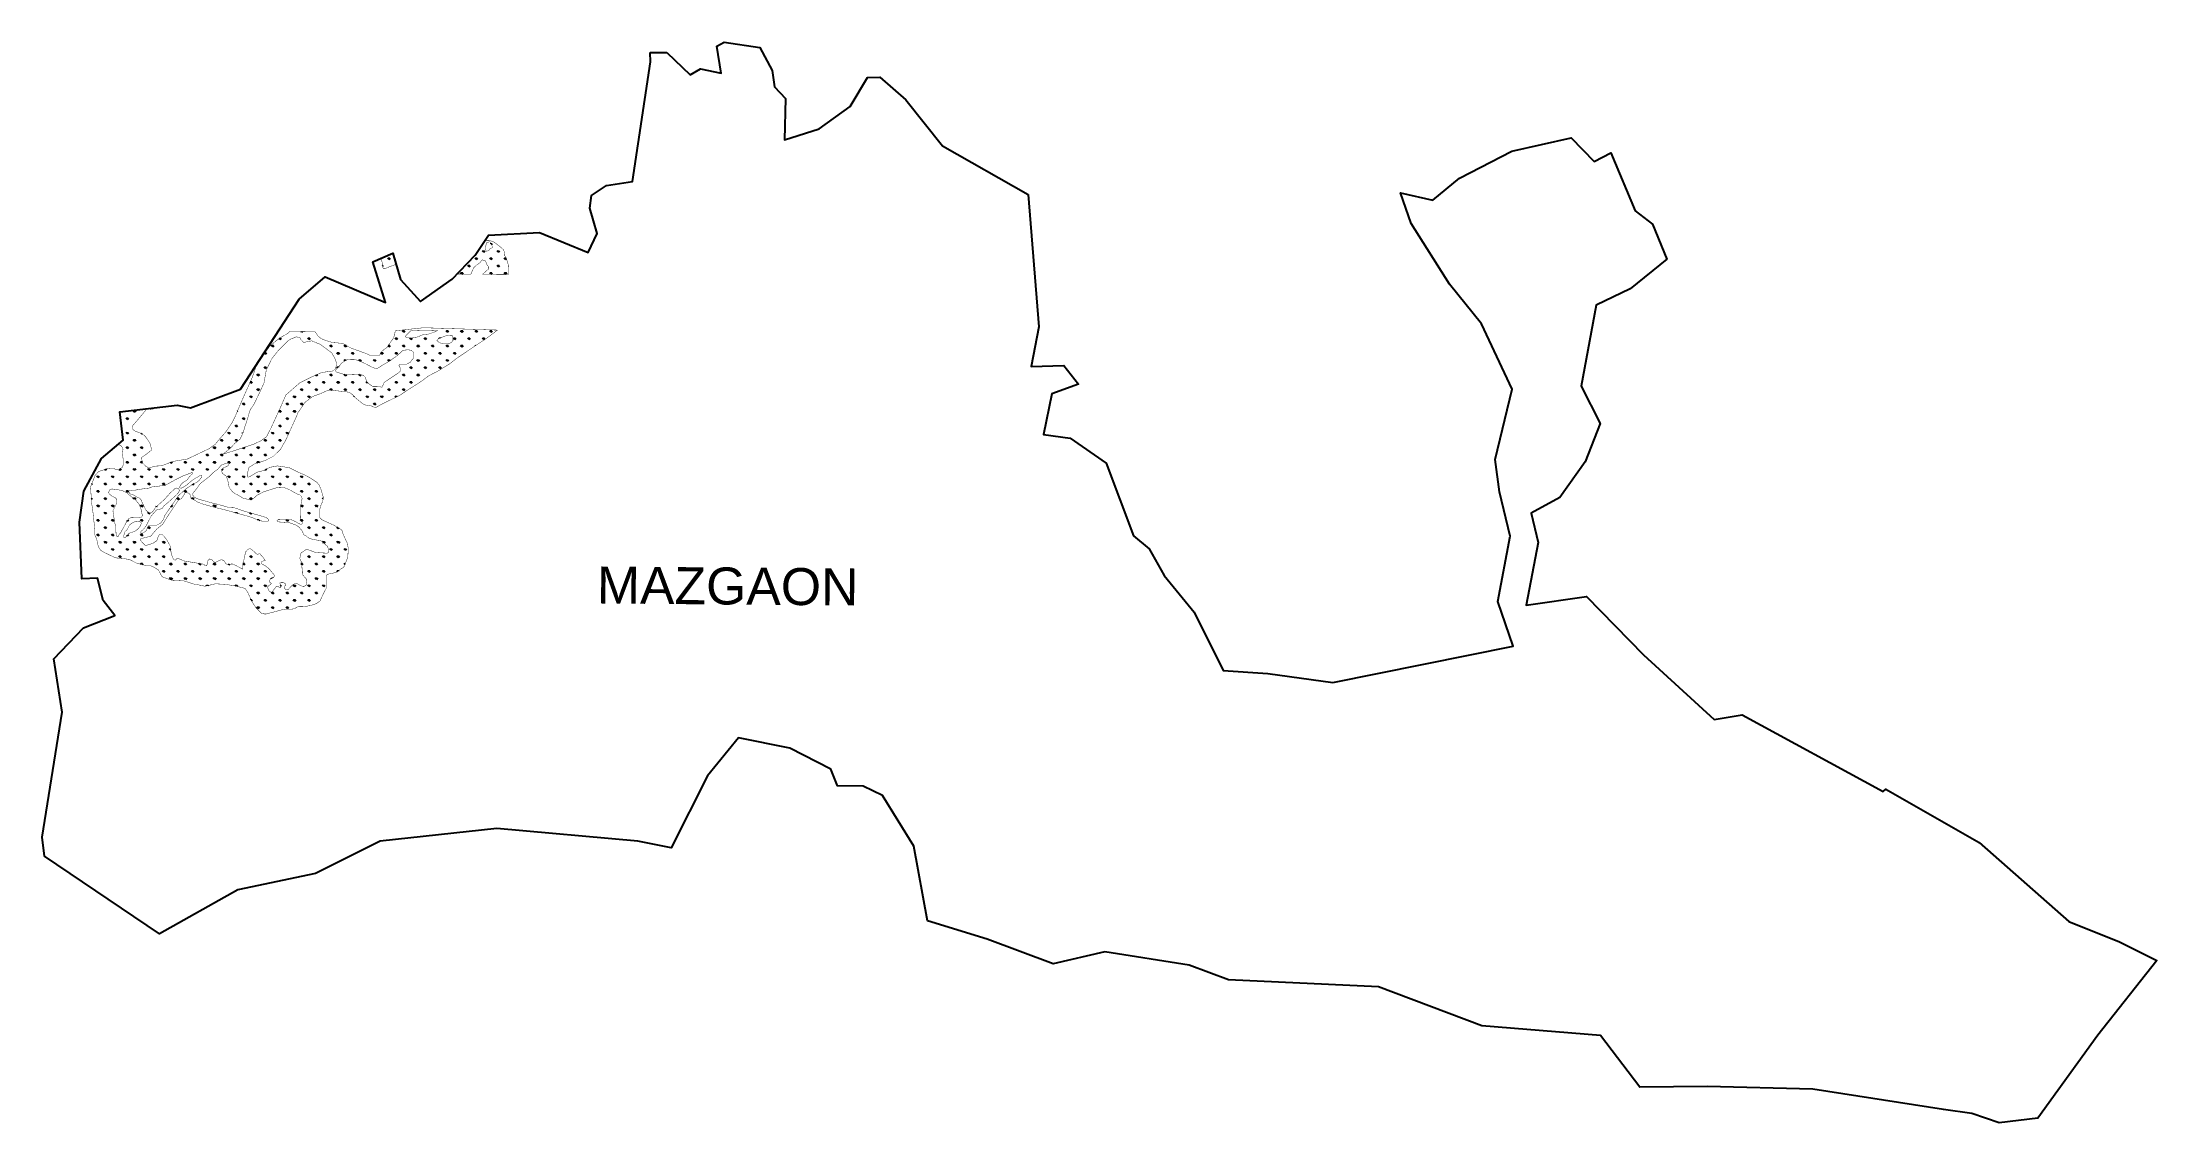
# Model space of a CAD drawing. Header units: metres. Extents: x 280800 to 286021, y 2030817 to 2033487.
import ezdxf

# ---------------------------------------------------------------- set-up
doc = ezdxf.new("R2010")
doc.units = ezdxf.units.M
for name, color, linetype in [('MANGROOVE BUFFER ZONE', 120, 'Continuous'), ('village', 3, 'Continuous'), ('VILLAGE NAME', 250, 'Continuous')]:
    doc.layers.add(name, color=color, linetype=linetype)
doc.styles.get("Standard").update_dxf_attribs({"font": 'simplex.shx'})

msp = doc.modelspace()

# ---------------------------------------------------------------- hatches: boundary and pattern name
at = {"layer": 'MANGROOVE BUFFER ZONE'}
h = msp.add_hatch(dxfattribs=at)
h.set_pattern_fill('GRASS', color=256)
h.paths.add_polyline_path([(281665.6, 2032966.5), (281637.2, 2032953.7), (281639.3, 2032942.2), (281640.8, 2032931.4), (281642.1, 2032927.6), (281646.3, 2032927.9), (281657.2, 2032932.5), (281673.2, 2032938.6), (281673.6, 2032938.9)])
h = msp.add_hatch(dxfattribs=at)
h.set_pattern_fill('GRASS', color=256)
h.paths.add_polyline_path([(281951.3, 2032921.7), (281950.9, 2032930.7), (281950.6, 2032937.5), (281948.1, 2032945.7), (281945.9, 2032953.9), (281941.6, 2032960.7), (281942, 2032965.9), (281939, 2032974.5), (281931.7, 2032981.1), (281917.9, 2032991.7), (281911.2, 2032995.8), (281903.4, 2032997), (281892.6, 2032996.9), (281869.1, 2032961.6), (281824.4, 2032914.7), (281858.4, 2032914.4), (281865.1, 2032929.9), (281873, 2032937.3), (281879.4, 2032941.2), (281882.9, 2032945.4), (281886.4, 2032949.6), (281893.8, 2032947.4), (281895.2, 2032945.1), (281896.9, 2032939.1), (281898.1, 2032937.3), (281900.3, 2032935.2), (281901.3, 2032932.5), (281901.5, 2032926.9), (281887.4, 2032914.2), (281950.3, 2032913.7), (281951, 2032914.6), (281951.3, 2032915.9)])
h.paths.add_polyline_path([(281897.7, 2032970.8), (281895.2, 2032972.7), (281894.1, 2032977.6), (281896.5, 2032991.4), (281898.8, 2032992.7), (281905.3, 2032994.4), (281907.8, 2032990.3), (281911.6, 2032982.3), (281910.9, 2032979.7), (281905.6, 2032976.7), (281903.3, 2032973.8)], flags=16)
h = msp.add_hatch(dxfattribs=at)
h.set_pattern_fill('GRASS', color=256)
h.paths.add_polyline_path([(281349.7, 2032453.6), (281370.6, 2032464.2), (281388.5, 2032481.8), (281401.7, 2032505.2), (281428.1, 2032563.5), (281431.6, 2032572.6), (281448.8, 2032597.5), (281467.2, 2032611.8), (281488.3, 2032619.6), (281502, 2032625.8), (281509.9, 2032628.1), (281557.6, 2032622.6), (281566.8, 2032616), (281572.5, 2032609.4), (281584.7, 2032599.3), (281595.1, 2032591.5), (281613, 2032588.5), (281622.2, 2032584.1), (281639.4, 2032593.6), (281681.4, 2032614.1), (281699.9, 2032626.3), (281738.1, 2032650.9), (281753.2, 2032662.5), (281768.7, 2032670.6), (281772.1, 2032671.9), (281805, 2032692), (281825.9, 2032708.2), (281899.6, 2032757.6), (281916, 2032770), (281924.2, 2032776.1), (281741.5, 2032781.9), (281671.2, 2032774.3), (281671, 2032770.7), (281669.6, 2032762.5), (281666.7, 2032756), (281658.1, 2032743.5), (281652.7, 2032734.7), (281638.7, 2032723.9), (281633.1, 2032714.4), (281629.3, 2032713.3), (281615, 2032713.3), (281608.7, 2032713.5), (281604.7, 2032716), (281596.8, 2032719.2), (281566.9, 2032729.8), (281561, 2032732.4), (281552.7, 2032736.7), (281547.2, 2032740.9), (281540.1, 2032743.1), (281529.1, 2032744.4), (281516.5, 2032745.4), (281501.8, 2032749.8), (281494.3, 2032752.7), (281488.7, 2032755), (281481.5, 2032760.6), (281473.9, 2032771.7), (281410.5, 2032772.7), (281409, 2032770.2), (281404.9, 2032767.5), (281401.4, 2032765), (281398.8, 2032763.7), (281390.5, 2032758.7), (281378.8, 2032750.9), (281361.5, 2032735.9), (281329.2, 2032689.6), (281318.1, 2032658.2), (281292.6, 2032601), (281277.1, 2032564.4), (281267.7, 2032545.5), (281251.7, 2032522.5), (281235.7, 2032504.6), (281226.5, 2032493.3), (281211.7, 2032482.9), (281180, 2032467.8), (281158.5, 2032457.6), (281144.3, 2032455.1), (281123.4, 2032451.7), (281094.6, 2032440.7), (281081.5, 2032440.1), (281075, 2032439.1), (281072.4, 2032437.9), (281065.1, 2032436.5), (281061.2, 2032436.8), (281055.6, 2032439.6), (281052.7, 2032442.8), (281047.1, 2032448.4), (281045.2, 2032461), (281061.6, 2032472.9), (281069.9, 2032480), (281068.2, 2032487.9), (281067.1, 2032492.4), (281066.3, 2032495.7), (281061.2, 2032503.5), (281054.7, 2032513), (281048.1, 2032519), (281042, 2032521.7), (281028.1, 2032527.1), (281023.9, 2032530.3), (281022, 2032534.2), (281022.7, 2032539.1), (281036.1, 2032554.9), (281046.2, 2032566.7), (281058.7, 2032581.7), (281067.1, 2032580.1), (281074.2, 2032581.1), (281076.9, 2032584), (280991.6, 2032573.8), (281000, 2032504), (280987.8, 2032493.8), (280994.2, 2032490.3), (280996.5, 2032487.8), (280998.6, 2032484.6), (280999.4, 2032481.5), (280998, 2032471.9), (280999.5, 2032458.9), (280999.6, 2032442.3), (280998.3, 2032437.4), (280993.5, 2032434.6), (280990.1, 2032431.9), (280983.3, 2032430.8), (280974.7, 2032434.9), (280968.7, 2032434.9), (280960.6, 2032433.4), (280939.1, 2032426.7), (280935.6, 2032422.5), (280930.3, 2032417), (280923.1, 2032397.6), (280919.2, 2032388.9), (280921.9, 2032349.1), (280925.1, 2032327.1), (280929.8, 2032282.8), (280930, 2032269.5), (280934.6, 2032259.3), (280937.3, 2032245.6), (280939.4, 2032239.6), (280944.6, 2032231.6), (280954.1, 2032226.1), (280981, 2032213.2), (280999.8, 2032211.8), (281015.4, 2032209.1), (281033.6, 2032199.9), (281058.4, 2032193.6), (281065.9, 2032193.5), (281070.9, 2032192.9), (281086.9, 2032183.3), (281095.7, 2032166.8), (281111, 2032161), (281119.6, 2032158), (281149.9, 2032156.3), (281176.5, 2032147.8), (281184.8, 2032146.7), (281201.9, 2032143.1), (281227.8, 2032149.2), (281254.6, 2032147.5), (281280.8, 2032142.9), (281298.7, 2032138.3), (281301.3, 2032137), (281308, 2032126.6), (281317, 2032106.6), (281327.2, 2032090.4), (281340.7, 2032076.5), (281352.2, 2032074.3), (281389.5, 2032084.3), (281401, 2032086.7), (281410.2, 2032086.6), (281416.2, 2032086.6), (281422.8, 2032087.4), (281428.4, 2032091.4), (281435.5, 2032093.5), (281450.2, 2032093.3), (281464, 2032095.8), (281476.4, 2032100.2), (281485.7, 2032106.6), (281492.5, 2032121.2), (281501.9, 2032139.8), (281501.6, 2032166.9), (281503.5, 2032172.5), (281516.4, 2032175.1), (281528.7, 2032178.6), (281537.7, 2032186.3), (281543.6, 2032189.6), (281546.9, 2032194.3), (281550.3, 2032204.8), (281554.5, 2032214.9), (281555.5, 2032236.4), (281553.5, 2032249.6), (281550.9, 2032253.9), (281542.1, 2032273.7), (281539.8, 2032281.5), (281534.5, 2032285.5), (281527.1, 2032289.6), (281522.5, 2032292.8), (281496.3, 2032304.6), (281490.8, 2032307.2), (281485.2, 2032312.7), (281485.1, 2032323.7), (281485.1, 2032333), (281487.5, 2032342.1), (281492.5, 2032353.3), (281494.2, 2032361.8), (281488.3, 2032382.1), (281483.4, 2032393.5), (281478.2, 2032399.9), (281462.3, 2032410.4), (281448, 2032418.1), (281433.7, 2032424.2), (281409.2, 2032436.2), (281380.5, 2032440.5), (281361.9, 2032436.9), (281348.3, 2032429.4), (281331.4, 2032425.2), (281317.3, 2032417), (281312.6, 2032414.3), (281308, 2032412.3), (281306.2, 2032417.1), (281309.1, 2032434), (281311.2, 2032437.5), (281324.1, 2032445.4)])
h.paths.add_polyline_path([(281259.3, 2032444.4), (281259, 2032440.9), (281247.5, 2032435.6), (281243.4, 2032429.8), (281243.5, 2032425.9), (281244.7, 2032422.1), (281254.7, 2032414.7), (281259, 2032401), (281261.8, 2032386), (281264.3, 2032383.4), (281270.1, 2032376.3), (281275.1, 2032372.3), (281283.4, 2032368.2), (281296.1, 2032360.8), (281314.8, 2032356.2), (281324, 2032361.9), (281329.7, 2032367.5), (281345, 2032375.7), (281349.8, 2032377.5), (281382.2, 2032387.7), (281395.9, 2032387.1), (281407.8, 2032383), (281415.3, 2032379), (281429.6, 2032370.9), (281435.8, 2032369.1), (281439.4, 2032365.5), (281441.6, 2032360), (281438, 2032341.6), (281437, 2032306.7), (281439.5, 2032304), (281441.6, 2032301.7), (281441.9, 2032299), (281441.9, 2032297.1), (281437, 2032296.3), (281421.5, 2032304.7), (281413.1, 2032308.1), (281394.4, 2032307.9), (281382.7, 2032307.6), (281379.5, 2032305.2), (281381.6, 2032302.2), (281410, 2032300.2), (281427.6, 2032293.8), (281433.9, 2032289.3), (281441.4, 2032280.2), (281445.7, 2032270.5), (281453.2, 2032266.2), (281456.1, 2032263.3), (281466.1, 2032259.2), (281482.6, 2032256.5), (281486.2, 2032256.1), (281490.4, 2032254.3), (281493.2, 2032252), (281496.8, 2032247.9), (281503, 2032242.9), (281504.7, 2032240.3), (281505.7, 2032237.8), (281507.8, 2032231.9), (281507.3, 2032228.3), (281506.7, 2032226), (281502.7, 2032224.9), (281492.1, 2032225.4), (281474.1, 2032226.7), (281465.4, 2032229.8), (281463.4, 2032231.7), (281451.6, 2032233.9), (281447.5, 2032230.9), (281440.5, 2032226.5), (281438.7, 2032224.8), (281435.8, 2032211.7), (281440.2, 2032202), (281442.1, 2032179.7), (281442.3, 2032172.7), (281446.2, 2032167.6), (281451.1, 2032162.4), (281452.8, 2032159), (281453.6, 2032153.8), (281451.2, 2032145.8), (281447, 2032143.1), (281445.7, 2032142.1), (281444, 2032142), (281440.7, 2032143.6), (281434.3, 2032146.7), (281431, 2032148.6), (281427.4, 2032149.8), (281423.7, 2032149.8), (281416.8, 2032145.5), (281411.1, 2032139.1), (281407.3, 2032134.9), (281403.8, 2032134.2), (281401, 2032134.3), (281398.3, 2032138.5), (281399.2, 2032143.8), (281401.4, 2032146.1), (281400.8, 2032149.5), (281398.6, 2032150.4), (281395.9, 2032152.3), (281393.7, 2032152.8), (281389.6, 2032152.8), (281386.6, 2032151.4), (281388.8, 2032142.6), (281389, 2032140.4), (281387.1, 2032139.3), (281382.5, 2032142.2), (281378.7, 2032143.3), (281369.4, 2032131.9), (281367.2, 2032127.7), (281365.9, 2032127.6), (281360.8, 2032130.8), (281358.1, 2032134.4), (281356.4, 2032141.8), (281362.9, 2032147.4), (281365.8, 2032149.9), (281365, 2032150.8), (281362.4, 2032152), (281361.2, 2032155.8), (281362.9, 2032161.1), (281366.6, 2032162), (281370.4, 2032164.5), (281373.6, 2032168.3), (281372.6, 2032171), (281371, 2032173), (281362.8, 2032183.1), (281357.8, 2032188.1), (281349.7, 2032194.4), (281342.7, 2032197.7), (281341.6, 2032200.5), (281341.2, 2032203.1), (281342.5, 2032204.8), (281350.9, 2032206.6), (281346.7, 2032212.5), (281337.5, 2032223.2), (281336.5, 2032223.3), (281332.6, 2032222.4), (281330.7, 2032221.5), (281317.7, 2032233.4), (281314.1, 2032235.6), (281310.6, 2032235.7), (281306.4, 2032233), (281301.9, 2032227.6), (281296.2, 2032199.7), (281295.2, 2032191.8), (281295.1, 2032185.4), (281275.6, 2032195.5), (281269.6, 2032198.2), (281255.9, 2032197.4), (281253.1, 2032198.9), (281251, 2032202.7), (281248.5, 2032206.2), (281245.1, 2032207.9), (281241.7, 2032208.5), (281231.2, 2032204.1), (281227.2, 2032201.9), (281226.2, 2032201.9), (281223.1, 2032203.8), (281221.4, 2032205.7), (281219.3, 2032208.3), (281213.2, 2032210.7), (281209.3, 2032206.8), (281207.6, 2032199.3), (281206.1, 2032193.6), (281201.3, 2032194.7), (281199.1, 2032197.5), (281148.2, 2032205.9), (281142.6, 2032208.9), (281133.5, 2032212.4), (281128.3, 2032207.3), (281125.1, 2032208.9), (281121.8, 2032214), (281118.1, 2032225.4), (281117.2, 2032238.4), (281115.9, 2032242.6), (281111.3, 2032251.2), (281107.4, 2032257.7), (281100.8, 2032266.3), (281096.8, 2032270.2), (281094.2, 2032271.3), (281089, 2032270.6), (281086.2, 2032265.9), (281082.9, 2032255.6), (281074, 2032249.7), (281066.8, 2032246.9), (281055, 2032243.6), (281050.3, 2032247.7), (281043.1, 2032255.9), (281042.1, 2032257.6), (281042.5, 2032260), (281048.7, 2032262), (281067.7, 2032266.6), (281076.2, 2032276.9), (281082.8, 2032284.3), (281097.8, 2032296.8), (281110.7, 2032317.7), (281135.7, 2032355.3), (281143.4, 2032359.7), (281148.6, 2032366.5), (281149.9, 2032368.7), (281151.5, 2032372.3), (281152.7, 2032373.8), (281155.1, 2032374.5), (281162.4, 2032373), (281165.7, 2032368.5), (281167.2, 2032361.4), (281184.9, 2032350.4), (281200.4, 2032345.1), (281225, 2032338.2), (281252.5, 2032331.5), (281308.9, 2032315.9), (281321.8, 2032311.4), (281331.4, 2032307.2), (281340.3, 2032304.5), (281347.8, 2032303.7), (281355.3, 2032303.7), (281358.5, 2032304.6), (281359.1, 2032306.1), (281356.6, 2032310.8), (281349.5, 2032314), (281336.4, 2032318), (281300.3, 2032328.1), (281279, 2032335.5), (281270.8, 2032338), (281256.3, 2032338.9), (281249.8, 2032340.9), (281234.6, 2032345.2), (281220.7, 2032348.5), (281183.7, 2032359), (281175.6, 2032362.9), (281174, 2032365.1), (281171.5, 2032368.2), (281171.8, 2032372.6), (281180.4, 2032383.4), (281190.7, 2032397.3), (281201.3, 2032405.4), (281212, 2032413.9), (281222.6, 2032424.4), (281234.2, 2032433), (281240, 2032440.3), (281243.2, 2032443), (281248.6, 2032445.1), (281251.6, 2032445.8), (281255.4, 2032446.7), (281257.6, 2032446.3)], flags=16)
h.paths.add_polyline_path([(281246.1, 2032469.3), (281264.8, 2032484.6), (281276, 2032496.6), (281287.9, 2032506.1), (281292.3, 2032514.9), (281294.7, 2032519.8), (281297.2, 2032526.4), (281299.5, 2032534.8), (281301.4, 2032540.9), (281302.5, 2032543.2), (281308.1, 2032561.4), (281311.8, 2032575), (281314.8, 2032581.3), (281322.5, 2032592.1), (281337.4, 2032623.2), (281347.4, 2032645.3), (281353.1, 2032677.1), (281366.8, 2032705.4), (281383, 2032725.9), (281406.8, 2032749.5), (281414.1, 2032754.1), (281417.5, 2032755.1), (281421.2, 2032757.1), (281424.7, 2032758.8), (281428.2, 2032759.2), (281433.5, 2032758.4), (281436.6, 2032756.7), (281438.6, 2032752.7), (281445.4, 2032745.6), (281465.2, 2032749.5), (281486.2, 2032740.9), (281500, 2032730.9), (281515.7, 2032719), (281517.2, 2032715.3), (281523.8, 2032703.7), (281526.8, 2032693.6), (281526.1, 2032687.8), (281523.3, 2032680.4), (281518.1, 2032675.2), (281490.1, 2032671.3), (281464.2, 2032659.9), (281436, 2032645.9), (281401.6, 2032615.8), (281385.4, 2032578.7), (281363.9, 2032532.3), (281353.2, 2032511.7), (281338.9, 2032502.1), (281323.6, 2032494.8), (281281.9, 2032480.7)], flags=16)
h.paths.add_polyline_path([(281194, 2032415.7), (281193.8, 2032412.9), (281184.9, 2032401.8), (281170.8, 2032394.6), (281155.5, 2032384.2), (281144.1, 2032374.2), (281136, 2032366.5), (281102.3, 2032317.4), (281099.1, 2032308.1), (281092.2, 2032299.1), (281087.1, 2032296.3), (281079.6, 2032292.6), (281072, 2032292.6), (281062, 2032292.6), (281056.5, 2032280), (281052.9, 2032277.3), (281045.8, 2032273.4), (281043.8, 2032273.4), (281043.6, 2032278.6), (281049.4, 2032283.4), (281056.6, 2032292.4), (281068.8, 2032316.4), (281082, 2032331.6), (281095.6, 2032334.8), (281100.5, 2032341.6), (281104.1, 2032344.9), (281109.2, 2032348.8), (281132.4, 2032369.8), (281135.8, 2032374.2), (281138.3, 2032378), (281138.6, 2032380.8), (281136.3, 2032384.5), (281131.1, 2032385.9), (281127.2, 2032384.1), (281115.3, 2032372.9), (281101.4, 2032357.4), (281079.1, 2032337.2), (281074.9, 2032330.4), (281071.6, 2032326.8), (281068.8, 2032324.7), (281063.5, 2032323.7), (281055.9, 2032331.2), (281046.5, 2032350.3), (281045.2, 2032355), (281041.4, 2032359.7), (281040.1, 2032360.8), (281035.3, 2032362.8), (281031.1, 2032365.1), (281030, 2032365.7), (281022.4, 2032370.3), (281018.2, 2032371), (281016.1, 2032372.1), (281013.3, 2032376.8), (281014.2, 2032378.9), (281020.3, 2032380.3), (281028.7, 2032380.4), (281040, 2032382.6), (281063, 2032385.5), (281070.7, 2032388.4), (281103.9, 2032392.6), (281130.2, 2032407.1), (281140.9, 2032412.5), (281149.4, 2032416.7), (281155.2, 2032418.5), (281159, 2032420.1), (281165, 2032422.3), (281168.4, 2032423.7), (281170.5, 2032423.7), (281171.2, 2032421.6), (281166.8, 2032417.6), (281163.3, 2032413.6), (281156.9, 2032405.1), (281147.6, 2032399.7), (281142.5, 2032394.2), (281138.8, 2032387.6), (281141.3, 2032385.6), (281145.2, 2032386), (281156.1, 2032392.7), (281164.3, 2032400), (281169.4, 2032403.9), (281178.9, 2032410.7), (281184.2, 2032413.2), (281188.9, 2032416.2), (281192.8, 2032417.2)], flags=16)
h.paths.add_polyline_path([(281039.2, 2032345.5), (281044.4, 2032331.9), (281045, 2032324.4), (281048.2, 2032319.6), (281046.7, 2032316.3), (281043.9, 2032313.3), (281035.8, 2032312), (281020.1, 2032312.7), (281013.9, 2032310.5), (281009.1, 2032304.4), (281001.1, 2032288.9), (280997.1, 2032282), (280993.5, 2032275.1), (280988, 2032269), (280987.7, 2032265.9), (280986, 2032265.6), (280984.7, 2032265.9), (280982.4, 2032269.9), (280981.7, 2032282.3), (280981.8, 2032291.3), (280979.8, 2032296.3), (280976, 2032318.6), (280974.5, 2032329.5), (280983.6, 2032347.6), (280984.3, 2032350.9), (280983.8, 2032357), (280983.1, 2032358.9), (280979.8, 2032362.1), (280972.8, 2032365.4), (280965.6, 2032371), (280963.7, 2032375.1), (280966.9, 2032381.8), (280972.3, 2032383.5), (280996.5, 2032380), (281009.1, 2032373.6), (281022.5, 2032362.4), (281030.8, 2032356.1)], flags=16)
h.paths.add_polyline_path([(281043.7, 2032300.8), (281044.6, 2032299.1), (281043.4, 2032294.8), (281041.3, 2032290.6), (281036, 2032284.3), (281030.2, 2032280.1), (281026.8, 2032278), (281020.2, 2032276.4), (281012.3, 2032272.8), (281011.3, 2032270.5), (281004.9, 2032262.7), (281001.6, 2032264), (281001.2, 2032266.6), (281002.7, 2032274.8), (281004.6, 2032278.4), (281009.6, 2032282.9), (281015.3, 2032294.3), (281017, 2032295.5), (281022.4, 2032299.4), (281024.7, 2032301), (281030, 2032302.9), (281035.1, 2032303.9), (281039.8, 2032303.4)], flags=16)
h.paths.add_polyline_path([(281525.6, 2032672.9), (281523, 2032675.9), (281527.9, 2032681.3), (281533.6, 2032687.7), (281540.2, 2032695.8), (281549.4, 2032701), (281555.2, 2032703.6), (281569.9, 2032703.9), (281582.5, 2032700.2), (281597.2, 2032693.4), (281616.1, 2032683.4), (281626, 2032680.5), (281655.7, 2032698.9), (281672.5, 2032709.8), (281683.5, 2032719.3), (281686.9, 2032722.9), (281689.6, 2032725), (281694.2, 2032726.6), (281702.7, 2032727.2), (281710.6, 2032726.5), (281716.5, 2032721), (281716.9, 2032707.5), (281708.4, 2032696.5), (281699.3, 2032691.6), (281686.6, 2032691.7), (281682.1, 2032691.7), (281680.6, 2032688.3), (281683.2, 2032684.3), (281683.9, 2032680.7), (281683.6, 2032674.1), (281679.3, 2032670.3), (281644.4, 2032646.9), (281639.2, 2032635.2), (281627.3, 2032636.2), (281616.8, 2032636.2), (281602, 2032646.2), (281597.6, 2032659.4), (281592.6, 2032664.6), (281582.8, 2032666.3), (281566.3, 2032665.9), (281554.3, 2032665.3), (281539.5, 2032668.1)], flags=16)
h.paths.add_polyline_path([(281696.2, 2032759.8), (281698.3, 2032763.1), (281702.1, 2032766.6), (281706.4, 2032770.9), (281708.9, 2032773.8), (281714.3, 2032774.8), (281721.3, 2032774.8), (281775.8, 2032774.8), (281768.1, 2032771.1), (281753.8, 2032766.3), (281738.7, 2032764.3), (281727.1, 2032759.2), (281710.4, 2032756.3), (281700.1, 2032757.1)], flags=16)
h.paths.add_polyline_path([(281774.4, 2032749.9), (281778.2, 2032754.4), (281782.5, 2032756.4), (281789.8, 2032759.5), (281801, 2032763.6), (281812.7, 2032762.9), (281814.2, 2032756.9), (281814.2, 2032750.6), (281810.4, 2032745.4), (281801.7, 2032742.3), (281788, 2032742.3), (281780.2, 2032745.4)], flags=16)

# ---------------------------------------------------------------- linework, layer by layer
at = {"color": 3, "flags": 128}
msp.add_lwpolyline([(282300.6, 2033461.8), (282342, 2033461.6)], dxfattribs=at)
at = {"layer": 'MANGROOVE BUFFER ZONE', "const_width": 1, "flags": 128}
for points in [[(281824.4, 2032914.7), (281858.4, 2032914.4), (281865.1, 2032929.9), (281873, 2032937.3), (281879.4, 2032941.2), (281882.9, 2032945.4), (281886.4, 2032949.6), (281893.8, 2032947.4), (281895.2, 2032945.1), (281896.9, 2032939.1), (281898.1, 2032937.3), (281900.3, 2032935.2), (281901.3, 2032932.5), (281901.5, 2032926.9), (281887.4, 2032914.2), (281950.3, 2032913.7), (281951, 2032914.6), (281951.3, 2032915.9), (281951.3, 2032921.7), (281950.9, 2032930.7), (281950.6, 2032937.5), (281948.1, 2032945.7), (281945.9, 2032953.9), (281941.6, 2032960.7), (281942, 2032965.9), (281939, 2032974.5), (281931.7, 2032981.1), (281917.9, 2032991.7), (281911.2, 2032995.8), (281903.4, 2032997), (281892.6, 2032996.9)], [(281637.2, 2032953.7), (281639.3, 2032942.2), (281640.8, 2032931.4), (281642.1, 2032927.6), (281646.3, 2032927.9), (281657.2, 2032932.5), (281673.2, 2032938.6), (281673.6, 2032938.9)], [(280987.8, 2032493.8), (280994.2, 2032490.3), (280996.5, 2032487.8), (280998.6, 2032484.6), (280999.4, 2032481.5), (280998, 2032471.9), (280999.5, 2032458.9), (280999.6, 2032442.3), (280998.3, 2032437.4), (280993.5, 2032434.6), (280990.1, 2032431.9), (280983.3, 2032430.8), (280974.7, 2032434.9), (280968.7, 2032434.9), (280960.6, 2032433.4), (280939.1, 2032426.7), (280935.6, 2032422.5), (280930.3, 2032417), (280923.1, 2032397.6), (280919.2, 2032388.9), (280921.9, 2032349.1), (280925.1, 2032327.1), (280929.8, 2032282.8), (280930, 2032269.5), (280934.6, 2032259.3), (280937.3, 2032245.6), (280939.4, 2032239.6), (280944.6, 2032231.6), (280954.1, 2032226.1), (280981, 2032213.2), (280999.8, 2032211.8), (281015.4, 2032209.1), (281033.6, 2032199.9), (281058.4, 2032193.6), (281065.9, 2032193.5), (281070.9, 2032192.9), (281086.9, 2032183.3), (281095.7, 2032166.8), (281111, 2032161), (281119.6, 2032158), (281149.9, 2032156.3), (281176.5, 2032147.8), (281184.8, 2032146.7), (281201.9, 2032143.1), (281227.8, 2032149.2), (281254.6, 2032147.5), (281280.8, 2032142.9), (281298.7, 2032138.3), (281301.3, 2032137), (281308, 2032126.6), (281317, 2032106.6), (281327.2, 2032090.4), (281340.7, 2032076.5), (281352.2, 2032074.3), (281389.5, 2032084.3), (281401, 2032086.7), (281410.2, 2032086.6), (281416.2, 2032086.6), (281422.8, 2032087.4), (281428.4, 2032091.4), (281435.5, 2032093.5), (281450.2, 2032093.3), (281464, 2032095.8), (281476.4, 2032100.2), (281485.7, 2032106.6), (281492.5, 2032121.2), (281501.9, 2032139.8), (281501.6, 2032166.9), (281503.5, 2032172.5), (281516.4, 2032175.1), (281528.7, 2032178.6), (281537.7, 2032186.3), (281543.6, 2032189.6), (281546.9, 2032194.3), (281550.3, 2032204.8), (281554.5, 2032214.9), (281555.5, 2032236.4), (281553.5, 2032249.6), (281550.9, 2032253.9), (281542.1, 2032273.7), (281539.8, 2032281.5), (281534.5, 2032285.5), (281527.1, 2032289.6), (281522.5, 2032292.8), (281496.3, 2032304.6), (281490.8, 2032307.2), (281485.2, 2032312.7), (281485.1, 2032323.7), (281485.1, 2032333), (281487.5, 2032342.1), (281492.5, 2032353.3), (281494.2, 2032361.8), (281488.3, 2032382.1), (281483.4, 2032393.5), (281478.2, 2032399.9), (281462.3, 2032410.4), (281448, 2032418.1), (281433.7, 2032424.2), (281409.2, 2032436.2), (281380.5, 2032440.5), (281361.9, 2032436.9), (281348.3, 2032429.4), (281331.4, 2032425.2), (281317.3, 2032417), (281312.6, 2032414.3), (281308, 2032412.3), (281306.2, 2032417.1), (281309.1, 2032434), (281311.2, 2032437.5), (281324.1, 2032445.4), (281349.7, 2032453.6), (281370.6, 2032464.2), (281388.5, 2032481.8), (281401.7, 2032505.2), (281428.1, 2032563.5), (281431.6, 2032572.6), (281448.8, 2032597.5), (281467.2, 2032611.8), (281488.3, 2032619.6), (281502, 2032625.8), (281509.9, 2032628.1), (281557.6, 2032622.6), (281566.8, 2032616), (281572.5, 2032609.4), (281584.7, 2032599.3), (281595.1, 2032591.5), (281613, 2032588.5), (281622.2, 2032584.1), (281639.4, 2032593.6), (281681.4, 2032614.1), (281699.9, 2032626.3), (281738.1, 2032650.9), (281753.2, 2032662.5), (281768.7, 2032670.6), (281772.1, 2032671.9), (281805, 2032692), (281825.9, 2032708.2), (281899.6, 2032757.6), (281916, 2032770), (281924.2, 2032776.1), (281741.5, 2032781.9), (281671.2, 2032774.3), (281671, 2032770.7), (281669.6, 2032762.5), (281666.7, 2032756), (281658.1, 2032743.5), (281652.7, 2032734.7), (281638.7, 2032723.9), (281633.1, 2032714.4), (281629.3, 2032713.3), (281615, 2032713.3), (281608.7, 2032713.5), (281604.7, 2032716), (281596.8, 2032719.2), (281566.9, 2032729.8), (281561, 2032732.4), (281552.7, 2032736.7), (281547.2, 2032740.9), (281540.1, 2032743.1), (281529.1, 2032744.4), (281516.5, 2032745.4), (281501.8, 2032749.8), (281494.3, 2032752.7), (281488.7, 2032755), (281481.5, 2032760.6), (281473.9, 2032771.7), (281410.5, 2032772.7), (281409, 2032770.2), (281404.9, 2032767.5), (281401.4, 2032765), (281398.8, 2032763.7), (281390.5, 2032758.7), (281378.8, 2032750.9), (281361.5, 2032735.9), (281329.2, 2032689.6), (281318.1, 2032658.2), (281292.6, 2032601), (281277.1, 2032564.4), (281267.7, 2032545.5), (281251.7, 2032522.5), (281235.7, 2032504.6), (281226.5, 2032493.3), (281211.7, 2032482.9), (281180, 2032467.8), (281158.5, 2032457.6), (281144.3, 2032455.1), (281123.4, 2032451.7), (281094.6, 2032440.7), (281081.5, 2032440.1), (281075, 2032439.1), (281072.4, 2032437.9), (281065.1, 2032436.5), (281061.2, 2032436.8), (281055.6, 2032439.6), (281052.7, 2032442.8), (281047.1, 2032448.4), (281045.2, 2032461), (281061.6, 2032472.9), (281069.9, 2032480), (281068.2, 2032487.9), (281067.1, 2032492.4), (281066.3, 2032495.7), (281061.2, 2032503.5), (281054.7, 2032513), (281048.1, 2032519), (281042, 2032521.7), (281028.1, 2032527.1), (281023.9, 2032530.3), (281022, 2032534.2), (281022.7, 2032539.1), (281036.1, 2032554.9), (281046.2, 2032566.7), (281058.7, 2032581.7), (281067.1, 2032580.1), (281074.2, 2032581.1), (281076.9, 2032584)]]:
    msp.add_lwpolyline(points, dxfattribs=at)
for points in [[(281896.5, 2032991.4), (281898.8, 2032992.7), (281905.3, 2032994.4), (281907.8, 2032990.3), (281911.6, 2032982.3), (281910.9, 2032979.7), (281905.6, 2032976.7), (281903.3, 2032973.8), (281897.7, 2032970.8), (281895.2, 2032972.7), (281894.1, 2032977.6)], [(281363.9, 2032532.3), (281353.2, 2032511.7), (281338.9, 2032502.1), (281323.6, 2032494.8), (281281.9, 2032480.7), (281246.1, 2032469.3), (281264.8, 2032484.6), (281276, 2032496.6), (281287.9, 2032506.1), (281292.3, 2032514.9), (281294.7, 2032519.8), (281297.2, 2032526.4), (281299.5, 2032534.8), (281301.4, 2032540.9), (281302.5, 2032543.2), (281308.1, 2032561.4), (281311.8, 2032575), (281314.8, 2032581.3), (281322.5, 2032592.1), (281337.4, 2032623.2), (281347.4, 2032645.3), (281353.1, 2032677.1), (281366.8, 2032705.4), (281383, 2032725.9), (281406.8, 2032749.5), (281414.1, 2032754.1), (281417.5, 2032755.1), (281421.2, 2032757.1), (281424.7, 2032758.8), (281428.2, 2032759.2), (281433.5, 2032758.4), (281436.6, 2032756.7), (281438.6, 2032752.7), (281445.4, 2032745.6), (281465.2, 2032749.5), (281486.2, 2032740.9), (281500, 2032730.9), (281515.7, 2032719), (281517.2, 2032715.3), (281523.8, 2032703.7), (281526.8, 2032693.6), (281526.1, 2032687.8), (281523.3, 2032680.4), (281518.1, 2032675.2), (281490.1, 2032671.3), (281464.2, 2032659.9), (281436, 2032645.9), (281401.6, 2032615.8), (281385.4, 2032578.7)], [(281696.2, 2032759.8), (281698.3, 2032763.1), (281702.1, 2032766.6), (281706.4, 2032770.9), (281708.9, 2032773.8), (281714.3, 2032774.8), (281721.3, 2032774.8), (281775.8, 2032774.8), (281768.1, 2032771.1), (281753.8, 2032766.3), (281738.7, 2032764.3), (281727.1, 2032759.2), (281710.4, 2032756.3), (281700.1, 2032757.1)], [(281774.4, 2032749.9), (281778.2, 2032754.4), (281782.5, 2032756.4), (281789.8, 2032759.5), (281801, 2032763.6), (281812.7, 2032762.9), (281814.2, 2032756.9), (281814.2, 2032750.6), (281810.4, 2032745.4), (281801.7, 2032742.3), (281788, 2032742.3), (281780.2, 2032745.4)], [(281525.6, 2032672.9), (281523, 2032675.9), (281527.9, 2032681.3), (281533.6, 2032687.7), (281540.2, 2032695.8), (281549.4, 2032701), (281555.2, 2032703.6), (281569.9, 2032703.9), (281582.5, 2032700.2), (281597.2, 2032693.4), (281616.1, 2032683.4), (281626, 2032680.5), (281655.7, 2032698.9), (281672.5, 2032709.8), (281683.5, 2032719.3), (281686.9, 2032722.9), (281689.6, 2032725), (281694.2, 2032726.6), (281702.7, 2032727.2), (281710.6, 2032726.5), (281716.5, 2032721), (281716.9, 2032707.5), (281708.4, 2032696.5), (281699.3, 2032691.6), (281686.6, 2032691.7), (281682.1, 2032691.7), (281680.6, 2032688.3), (281683.2, 2032684.3), (281683.9, 2032680.7), (281683.6, 2032674.1), (281679.3, 2032670.3), (281644.4, 2032646.9), (281639.2, 2032635.2), (281627.3, 2032636.2), (281616.8, 2032636.2), (281602, 2032646.2), (281597.6, 2032659.4), (281592.6, 2032664.6), (281582.8, 2032666.3), (281566.3, 2032665.9), (281554.3, 2032665.3), (281539.5, 2032668.1)], [(281395.9, 2032387.1), (281407.8, 2032383), (281415.3, 2032379), (281429.6, 2032370.9), (281435.8, 2032369.1), (281439.4, 2032365.5), (281441.6, 2032360), (281438, 2032341.6), (281437, 2032306.7), (281439.5, 2032304), (281441.6, 2032301.7), (281441.9, 2032299), (281441.9, 2032297.1), (281437, 2032296.3), (281421.5, 2032304.7), (281413.1, 2032308.1), (281394.4, 2032307.9), (281382.7, 2032307.6), (281379.5, 2032305.2), (281381.6, 2032302.2), (281410, 2032300.2), (281427.6, 2032293.8), (281433.9, 2032289.3), (281441.4, 2032280.2), (281445.7, 2032270.5), (281453.2, 2032266.2), (281456.1, 2032263.3), (281466.1, 2032259.2), (281482.6, 2032256.5), (281486.2, 2032256.1), (281490.4, 2032254.3), (281493.2, 2032252), (281496.8, 2032247.9), (281503, 2032242.9), (281504.7, 2032240.3), (281505.7, 2032237.8), (281507.8, 2032231.9), (281507.3, 2032228.3), (281506.7, 2032226), (281502.7, 2032224.9), (281492.1, 2032225.4), (281474.1, 2032226.7), (281465.4, 2032229.8), (281463.4, 2032231.7), (281451.6, 2032233.9), (281447.5, 2032230.9), (281440.5, 2032226.5), (281438.7, 2032224.8), (281435.8, 2032211.7), (281440.2, 2032202), (281442.1, 2032179.7), (281442.3, 2032172.7), (281446.2, 2032167.6), (281451.1, 2032162.4), (281452.8, 2032159), (281453.6, 2032153.8), (281451.2, 2032145.8), (281447, 2032143.1), (281445.7, 2032142.1), (281444, 2032142), (281440.7, 2032143.6), (281434.3, 2032146.7), (281431, 2032148.6), (281427.4, 2032149.8), (281423.7, 2032149.8), (281416.8, 2032145.5), (281411.1, 2032139.1), (281407.3, 2032134.9), (281403.8, 2032134.2), (281401, 2032134.3), (281398.3, 2032138.5), (281399.2, 2032143.8), (281401.4, 2032146.1), (281400.8, 2032149.5), (281398.6, 2032150.4), (281395.9, 2032152.3), (281393.7, 2032152.8), (281389.6, 2032152.8), (281386.6, 2032151.4), (281388.8, 2032142.6), (281389, 2032140.4), (281387.1, 2032139.3), (281382.5, 2032142.2), (281378.7, 2032143.3), (281369.4, 2032131.9), (281367.2, 2032127.7), (281365.9, 2032127.6), (281360.8, 2032130.8), (281358.1, 2032134.4), (281356.4, 2032141.8), (281362.9, 2032147.4), (281365.8, 2032149.9), (281365, 2032150.8), (281362.4, 2032152), (281361.2, 2032155.8), (281362.9, 2032161.1), (281366.6, 2032162), (281370.4, 2032164.5), (281373.6, 2032168.3), (281372.6, 2032171), (281371, 2032173), (281362.8, 2032183.1), (281357.8, 2032188.1), (281349.7, 2032194.4), (281342.7, 2032197.7), (281341.6, 2032200.5), (281341.2, 2032203.1), (281342.5, 2032204.8), (281350.9, 2032206.6), (281346.7, 2032212.5), (281337.5, 2032223.2), (281336.5, 2032223.3), (281332.6, 2032222.4), (281330.7, 2032221.5), (281317.7, 2032233.4), (281314.1, 2032235.6), (281310.6, 2032235.7), (281306.4, 2032233), (281301.9, 2032227.6), (281296.2, 2032199.7), (281295.2, 2032191.8), (281295.1, 2032185.4), (281275.6, 2032195.5), (281269.6, 2032198.2), (281255.9, 2032197.4), (281253.1, 2032198.9), (281251, 2032202.7), (281248.5, 2032206.2), (281245.1, 2032207.9), (281241.7, 2032208.5), (281231.2, 2032204.1), (281227.2, 2032201.9), (281226.2, 2032201.9), (281223.1, 2032203.8), (281221.4, 2032205.7), (281219.3, 2032208.3), (281213.2, 2032210.7), (281209.3, 2032206.8), (281207.6, 2032199.3), (281206.1, 2032193.6), (281201.3, 2032194.7), (281199.1, 2032197.5), (281148.2, 2032205.9), (281142.6, 2032208.9), (281133.5, 2032212.4), (281128.3, 2032207.3), (281125.1, 2032208.9), (281121.8, 2032214), (281118.1, 2032225.4), (281117.2, 2032238.4), (281115.9, 2032242.6), (281111.3, 2032251.2), (281107.4, 2032257.7), (281100.8, 2032266.3), (281096.8, 2032270.2), (281094.2, 2032271.3), (281089, 2032270.6), (281086.2, 2032265.9), (281082.9, 2032255.6), (281074, 2032249.7), (281066.8, 2032246.9), (281055, 2032243.6), (281050.3, 2032247.7), (281043.1, 2032255.9), (281042.1, 2032257.6), (281042.5, 2032260), (281048.7, 2032262), (281067.7, 2032266.6), (281076.2, 2032276.9), (281082.8, 2032284.3), (281097.8, 2032296.8), (281110.7, 2032317.7), (281135.7, 2032355.3), (281143.4, 2032359.7), (281148.6, 2032366.5), (281149.9, 2032368.7), (281151.5, 2032372.3), (281152.7, 2032373.8), (281155.1, 2032374.5), (281162.4, 2032373), (281165.7, 2032368.5), (281167.2, 2032361.4), (281184.9, 2032350.4), (281200.4, 2032345.1), (281225, 2032338.2), (281252.5, 2032331.5), (281308.9, 2032315.9), (281321.8, 2032311.4), (281331.4, 2032307.2), (281340.3, 2032304.5), (281347.8, 2032303.7), (281355.3, 2032303.7), (281358.5, 2032304.6), (281359.1, 2032306.1), (281356.6, 2032310.8), (281349.5, 2032314), (281336.4, 2032318), (281300.3, 2032328.1), (281279, 2032335.5), (281270.8, 2032338), (281256.3, 2032338.9), (281249.8, 2032340.9), (281234.6, 2032345.2), (281220.7, 2032348.5), (281183.7, 2032359), (281175.6, 2032362.9), (281174, 2032365.1), (281171.5, 2032368.2), (281171.8, 2032372.6), (281180.4, 2032383.4), (281190.7, 2032397.3), (281201.3, 2032405.4), (281212, 2032413.9), (281222.6, 2032424.4), (281234.2, 2032433), (281240, 2032440.3), (281243.2, 2032443), (281248.6, 2032445.1), (281251.6, 2032445.8), (281255.4, 2032446.7), (281257.6, 2032446.3), (281259.3, 2032444.4), (281259, 2032440.9), (281247.5, 2032435.6), (281243.4, 2032429.8), (281243.5, 2032425.9), (281244.7, 2032422.1), (281254.7, 2032414.7), (281259, 2032401), (281261.8, 2032386), (281264.3, 2032383.4), (281270.1, 2032376.3), (281275.1, 2032372.3), (281283.4, 2032368.2), (281296.1, 2032360.8), (281314.8, 2032356.2), (281324, 2032361.9), (281329.7, 2032367.5), (281345, 2032375.7), (281349.8, 2032377.5), (281382.2, 2032387.7)], [(281194, 2032415.7), (281193.8, 2032412.9), (281184.9, 2032401.8), (281170.8, 2032394.6), (281155.5, 2032384.2), (281144.1, 2032374.2), (281136, 2032366.5), (281102.3, 2032317.4), (281099.1, 2032308.1), (281092.2, 2032299.1), (281087.1, 2032296.3), (281079.6, 2032292.6), (281072, 2032292.6), (281062, 2032292.6), (281056.5, 2032280), (281052.9, 2032277.3), (281045.8, 2032273.4), (281043.8, 2032273.4), (281043.6, 2032278.6), (281049.4, 2032283.4), (281056.6, 2032292.4), (281068.8, 2032316.4), (281082, 2032331.6), (281095.6, 2032334.8), (281100.5, 2032341.6), (281104.1, 2032344.9), (281109.2, 2032348.8), (281132.4, 2032369.8), (281135.8, 2032374.2), (281138.3, 2032378), (281138.6, 2032380.8), (281136.3, 2032384.5), (281131.1, 2032385.9), (281127.2, 2032384.1), (281115.3, 2032372.9), (281101.4, 2032357.4), (281079.1, 2032337.2), (281074.9, 2032330.4), (281071.6, 2032326.8), (281068.8, 2032324.7), (281063.5, 2032323.7), (281055.9, 2032331.2), (281046.5, 2032350.3), (281045.2, 2032355), (281041.4, 2032359.7), (281040.1, 2032360.8), (281035.3, 2032362.8), (281031.1, 2032365.1), (281030, 2032365.7), (281022.4, 2032370.3), (281018.2, 2032371), (281016.1, 2032372.1), (281013.3, 2032376.8), (281014.2, 2032378.9), (281020.3, 2032380.3), (281028.7, 2032380.4), (281040, 2032382.6), (281063, 2032385.5), (281070.7, 2032388.4), (281103.9, 2032392.6), (281130.2, 2032407.1), (281140.9, 2032412.5), (281149.4, 2032416.7), (281155.2, 2032418.5), (281159, 2032420.1), (281165, 2032422.3), (281168.4, 2032423.7), (281170.5, 2032423.7), (281171.2, 2032421.6), (281166.8, 2032417.6), (281163.3, 2032413.6), (281156.9, 2032405.1), (281147.6, 2032399.7), (281142.5, 2032394.2), (281138.8, 2032387.6), (281141.3, 2032385.6), (281145.2, 2032386), (281156.1, 2032392.7), (281164.3, 2032400), (281169.4, 2032403.9), (281178.9, 2032410.7), (281184.2, 2032413.2), (281188.9, 2032416.2), (281192.8, 2032417.2)], [(281039.2, 2032345.5), (281044.4, 2032331.9), (281045, 2032324.4), (281048.2, 2032319.6), (281046.7, 2032316.3), (281043.9, 2032313.3), (281035.8, 2032312), (281020.1, 2032312.7), (281013.9, 2032310.5), (281009.1, 2032304.4), (281001.1, 2032288.9), (280997.1, 2032282), (280993.5, 2032275.1), (280988, 2032269), (280987.7, 2032265.9), (280986, 2032265.6), (280984.7, 2032265.9), (280982.4, 2032269.9), (280981.7, 2032282.3), (280981.8, 2032291.3), (280979.8, 2032296.3), (280976, 2032318.6), (280974.5, 2032329.5), (280983.6, 2032347.6), (280984.3, 2032350.9), (280983.8, 2032357), (280983.1, 2032358.9), (280979.8, 2032362.1), (280972.8, 2032365.4), (280965.6, 2032371), (280963.7, 2032375.1), (280966.9, 2032381.8), (280972.3, 2032383.5), (280996.5, 2032380), (281009.1, 2032373.6), (281022.5, 2032362.4), (281030.8, 2032356.1)], [(281043.7, 2032300.8), (281044.6, 2032299.1), (281043.4, 2032294.8), (281041.3, 2032290.6), (281036, 2032284.3), (281030.2, 2032280.1), (281026.8, 2032278), (281020.2, 2032276.4), (281012.3, 2032272.8), (281011.3, 2032270.5), (281004.9, 2032262.7), (281001.6, 2032264), (281001.2, 2032266.6), (281002.7, 2032274.8), (281004.6, 2032278.4), (281009.6, 2032282.9), (281015.3, 2032294.3), (281017, 2032295.5), (281022.4, 2032299.4), (281024.7, 2032301), (281030, 2032302.9), (281035.1, 2032303.9), (281039.8, 2032303.4)]]:
    msp.add_lwpolyline(points, close=True, dxfattribs=at)
at = {"layer": 'village', "color": 3}
for points in [[(282342, 2033461.6, 0), (282400, 2033406.7, 0), (282425.5, 2033422, 0), (282476, 2033411, 0), (282465.5, 2033477.5, 0), (282483.3, 2033487.3, 0), (282571.5, 2033474.1, 0), (282602.4, 2033417.6, 0), (282607.7, 2033377, 0), (282635.4, 2033348.3, 0), (282632.4, 2033246.4, 0), (282717.8, 2033273.4, 0), (282795.1, 2033328.3, 0), (282837.3, 2033400.6, 0), (282867.6, 2033400.8, 0), (282932.5, 2033344.9, 0), (283022.5, 2033231.7, 0), (283234.3, 2033111.1, 0), (283234.3, 2033111.1, 0)], [(283234.3, 2033111.1, 0), (283260.2, 2032784.1, 0), (283241.7, 2032686.1, 0), (283322.4, 2032688.9, 0), (283358.8, 2032642.7, 0), (283292.3, 2032618.6, 0), (283271.7, 2032518, 0), (283337.6, 2032509, 0), (283427.1, 2032447.3, 0), (283494.2, 2032267.3, 0), (283532.8, 2032235.8, 0), (283569.9, 2032169.6, 0), (283643.8, 2032079.4, 0), (283715.3, 2031934.9, 0), (283826.1, 2031927.2, 0), (283986.5, 2031905, 0), (284431.7, 2031995.4, 0), (284393.5, 2032105.7, 0), (284423.9, 2032267.1, 0), (284397.9, 2032376.3, 0), (284387.1, 2032456.7, 0), (284429.3, 2032630.5, 0), (284353.7, 2032791.3, 0), (284274.2, 2032889.6, 0), (284179.8, 2033039.1, 0), (284153.1, 2033115.4, 0), (284233.3, 2033096.7, 0), (284299.1, 2033151.6, 0), (284428, 2033218.3, 0), (284574.5, 2033250.8, 0), (284632, 2033192.3, 0), (284673.1, 2033214, 0), (284732.8, 2033071.1, 0), (284775.7, 2033037.5, 0), (284811.1, 2032951.7, 0), (284720.7, 2032878.4, 0), (284636.2, 2032837.6, 0), (284599.9, 2032637.7, 0), (284646.2, 2032545, 0), (284609.6, 2032450.4, 0), (284546.7, 2032362.8, 0), (284476.3, 2032323.8, 0), (284493.8, 2032251.3, 0), (284463.8, 2032096.1, 0), (284612.7, 2032117.5, 0), (284753.2, 2031973.6, 0), (284927.9, 2031813.8, 0), (284996.9, 2031825.1, 0), (285345, 2031635.7, 0), (285351.7, 2031641.7, 0), (285582.5, 2031509.5, 0), (285803.5, 2031315.1, 0), (285928.3, 2031264.3, 0), (286020.6, 2031218.3, 0), (285875.3, 2031033.5, 0), (285727.2, 2030828.8, 0), (285631.4, 2030817.4, 0), (285563.9, 2030840.4, 0), (285494.3, 2030850.2, 0), (285171.5, 2030900.2, 0), (284910.9, 2030907.2, 0), (284744.3, 2030905.5, 0), (284647.7, 2031032.6, 0), (284354.6, 2031056.8, 0), (284099.5, 2031153.6, 0), (283728.9, 2031170.9, 0), (283632, 2031206.6, 0), (283423.5, 2031240.1, 0), (283295.8, 2031210, 0), (283133.1, 2031270.7, 0), (282985.7, 2031316.2, 0), (282952.3, 2031500.8, 0), (282874.3, 2031626, 0), (282826.9, 2031649.4, 0), (282763.1, 2031650.1, 0), (282747, 2031691.2, 0), (282645.7, 2031743.2, 0), (282519.2, 2031768.3, 0), (282442.2, 2031674.7, 0), (282352.4, 2031496.5, 0), (282270.9, 2031513.4, 0), (281922.1, 2031544.9, 0), (281634.3, 2031513.4, 0), (281474.5, 2031433.2, 0), (281283, 2031393.1, 0), (281089.7, 2031284.5, 0), (280805.6, 2031476, 0), (280800.1, 2031522.7, 0), (280848.8, 2031831.9, 0), (280828.3, 2031964.1, 0), (280902.2, 2032040.1, 0), (280979.6, 2032070.7, 0), (280950.1, 2032107.7, 0), (280936.3, 2032163.1, 0), (280898, 2032161.3, 0), (280892.2, 2032301.7, 0), (280902.7, 2032377.8, 0), (280946.1, 2032459, 0), (281000, 2032504, 0), (280991.6, 2032573.8, 0), (281133.3, 2032590.7, 0), (281166, 2032583.6, 0), (281289.2, 2032629.8, 0), (281434.1, 2032852.2, 0), (281498.5, 2032907.5, 0), (281647.8, 2032844, 0), (281616.5, 2032944.4, 0), (281665.6, 2032966.5, 0), (281684.3, 2032901.4, 0), (281734, 2032846.4, 0), (281811.9, 2032901.6, 0), (281869.1, 2032961.6, 0), (281901.9, 2033010.9, 0), (282027.3, 2033017.6, 0), (282148, 2032968.2, 0), (282169.9, 2033014.4, 0), (282151.9, 2033077.1, 0), (282156.5, 2033108.3, 0), (282193.3, 2033133, 0), (282257.2, 2033143, 0), (282302.1, 2033439, 0), (282300.6, 2033461.8, 0)]]:
    msp.add_polyline3d(points, dxfattribs=at)

# ---------------------------------------------------------------- texts
at = {"layer": 'VILLAGE NAME', "insert": (282169.9, 2032192), "char_height": 91.425, "attachment_point": 1, "rotation": 359.5442}
msp.add_mtext_dynamic_manual_height_columns('{\\fArial|b0|i0|c0|p34;MAZGAON}', width=156.924, gutter_width=457.1, heights=[0], dxfattribs=at)

doc.saveas('drawing.dxf')
